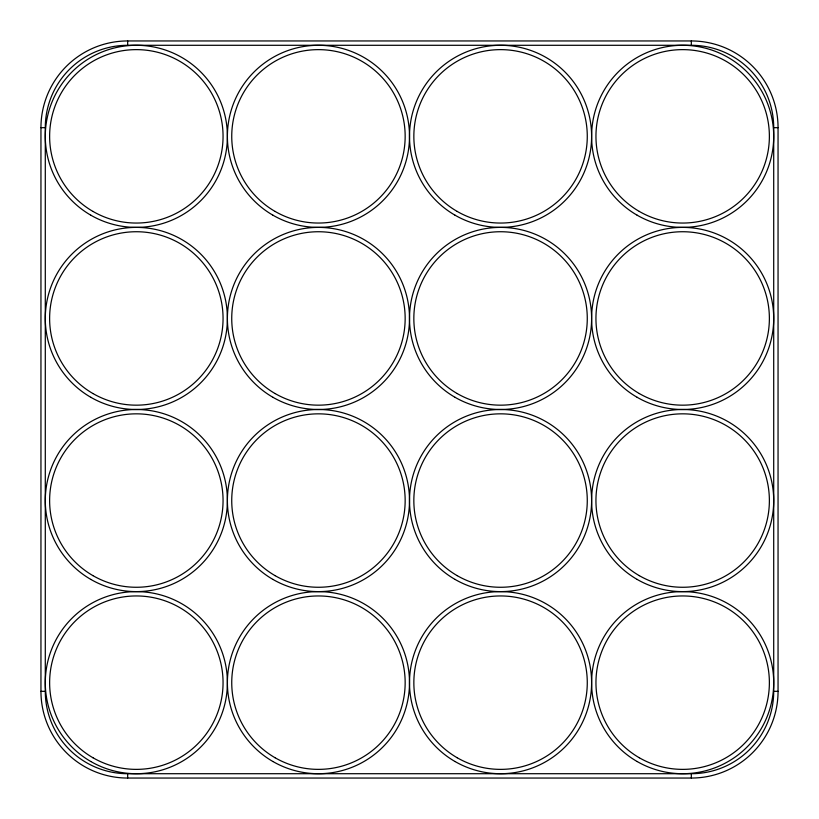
<?xml version="1.0" encoding="UTF-8"?>
<svg xmlns="http://www.w3.org/2000/svg" width="819" height="819" viewBox="0 0 819 819"><rect width="100%" height="100%" fill="white"/><g stroke="black" fill="none" stroke-linecap="round" stroke-linejoin="round"><path stroke-width="1.23" d="M127.672 40.95L691.328 40.95A86.722 86.722 0 0 1 778.05 127.672L778.05 691.328A86.722 86.722 0 0 1 691.328 778.05L127.672 778.05A86.722 86.722 0 0 1 40.95 691.328L40.95 127.672A86.722 86.722 0 0 1 127.672 40.95L127.672 45.291A82.381 82.381 0 0 0 45.291 127.672L40.97 127.672M127.672 45.291L691.328 45.291A82.381 82.381 0 0 1 773.709 127.672L773.709 691.328A82.381 82.381 0 0 1 691.328 773.709L127.672 773.709A82.381 82.381 0 0 1 45.291 691.328L45.291 127.672M773.709 127.672L778.03 127.672M40.97 691.328L45.291 691.328M773.709 691.328L778.03 691.328M691.328 40.97L691.328 45.291M691.328 773.709L691.328 778.03M127.672 773.709L127.672 778.03M92.977 211.435A86.722 86.722 0 0 0 223.055 136.343A86.722 86.722 0 0 0 92.977 61.241A86.722 86.722 0 0 0 92.977 211.435M275.092 211.435A86.722 86.722 0 0 0 405.159 136.343A86.722 86.722 0 0 0 275.092 61.241A86.722 86.722 0 0 0 275.092 211.435M457.197 211.435A86.722 86.722 0 0 0 587.274 136.343A86.722 86.722 0 0 0 457.197 61.241A86.722 86.722 0 0 0 457.197 211.435M639.301 211.435A86.722 86.722 0 0 0 769.379 136.343A86.722 86.722 0 0 0 639.301 61.241A86.722 86.722 0 0 0 639.301 211.435M92.977 393.55A86.722 86.722 0 0 0 223.055 318.448A86.722 86.722 0 0 0 92.977 243.345A86.722 86.722 0 0 0 92.977 393.55M275.092 393.55A86.722 86.722 0 0 0 405.159 318.448A86.722 86.722 0 0 0 275.092 243.345A86.722 86.722 0 0 0 275.092 393.55M457.197 393.55A86.722 86.722 0 0 0 587.274 318.448A86.722 86.722 0 0 0 457.197 243.345A86.722 86.722 0 0 0 457.197 393.55M639.301 393.55A86.722 86.722 0 0 0 769.379 318.448A86.722 86.722 0 0 0 639.301 243.345A86.722 86.722 0 0 0 639.301 393.55M92.977 575.655A86.722 86.722 0 0 0 223.055 500.552A86.722 86.722 0 0 0 92.977 425.45A86.722 86.722 0 0 0 92.977 575.655M275.092 575.655A86.722 86.722 0 0 0 405.159 500.552A86.722 86.722 0 0 0 275.092 425.45A86.722 86.722 0 0 0 275.092 575.655M457.197 575.655A86.722 86.722 0 0 0 587.274 500.552A86.722 86.722 0 0 0 457.197 425.45A86.722 86.722 0 0 0 457.197 575.655M639.301 575.655A86.722 86.722 0 0 0 769.379 500.552A86.722 86.722 0 0 0 639.301 425.45A86.722 86.722 0 0 0 639.301 575.655M92.977 757.759A86.722 86.722 0 0 0 223.055 682.657A86.722 86.722 0 0 0 92.977 607.565A86.722 86.722 0 0 0 92.977 757.759M275.092 757.759A86.722 86.722 0 0 0 405.159 682.657A86.722 86.722 0 0 0 275.092 607.565A86.722 86.722 0 0 0 275.092 757.759M457.197 757.759A86.722 86.722 0 0 0 587.274 682.657A86.722 86.722 0 0 0 457.197 607.565A86.722 86.722 0 0 0 457.197 757.759M639.301 757.759A86.722 86.722 0 0 0 769.379 682.657A86.722 86.722 0 0 0 639.301 607.565A86.722 86.722 0 0 0 639.301 757.759M90.817 215.192A91.052 91.052 0 0 0 227.395 136.343A91.052 91.052 0 0 0 90.817 57.484A91.052 91.052 0 0 0 90.817 215.192M637.131 215.192A91.052 91.052 0 0 0 773.709 136.343A91.052 91.052 0 0 0 637.131 57.484A91.052 91.052 0 0 0 637.131 215.192M637.131 761.516A91.052 91.052 0 0 0 773.709 682.657A91.052 91.052 0 0 0 637.131 603.808A91.052 91.052 0 0 0 637.131 761.516M90.817 761.516A91.052 91.052 0 0 0 227.395 682.657A91.052 91.052 0 0 0 90.817 603.808A91.052 91.052 0 0 0 90.817 761.516M455.026 215.192A91.052 91.052 0 0 0 591.605 136.343A91.052 91.052 0 0 0 455.026 57.484A91.052 91.052 0 0 0 455.026 215.192M272.922 215.192A91.052 91.052 0 0 0 409.5 136.343A91.052 91.052 0 0 0 272.922 57.484A91.052 91.052 0 0 0 272.922 215.192M637.131 579.412A91.052 91.052 0 0 0 773.709 500.552A91.052 91.052 0 0 0 637.131 421.703A91.052 91.052 0 0 0 637.131 579.412M637.131 397.297A91.052 91.052 0 0 0 773.709 318.448A91.052 91.052 0 0 0 637.131 239.588A91.052 91.052 0 0 0 637.131 397.297M272.922 761.516A91.052 91.052 0 0 0 409.5 682.657A91.052 91.052 0 0 0 272.922 603.808A91.052 91.052 0 0 0 272.922 761.516M455.026 761.516A91.052 91.052 0 0 0 591.605 682.657A91.052 91.052 0 0 0 455.026 603.808A91.052 91.052 0 0 0 455.026 761.516M90.817 397.297A91.052 91.052 0 0 0 227.395 318.448A91.052 91.052 0 0 0 90.817 239.588A91.052 91.052 0 0 0 90.817 397.297M90.817 579.412A91.052 91.052 0 0 0 227.395 500.552A91.052 91.052 0 0 0 90.817 421.703A91.052 91.052 0 0 0 90.817 579.412M272.922 397.297A91.052 91.052 0 0 0 409.5 318.448A91.052 91.052 0 0 0 272.922 239.588A91.052 91.052 0 0 0 272.922 397.297M455.026 397.297A91.052 91.052 0 0 0 591.605 318.448A91.052 91.052 0 0 0 455.026 239.588A91.052 91.052 0 0 0 455.026 397.297M272.922 579.412A91.052 91.052 0 0 0 409.5 500.552A91.052 91.052 0 0 0 272.922 421.703A91.052 91.052 0 0 0 272.922 579.412M455.026 579.412A91.052 91.052 0 0 0 591.605 500.552A91.052 91.052 0 0 0 455.026 421.703A91.052 91.052 0 0 0 455.026 579.412"/></g></svg>
